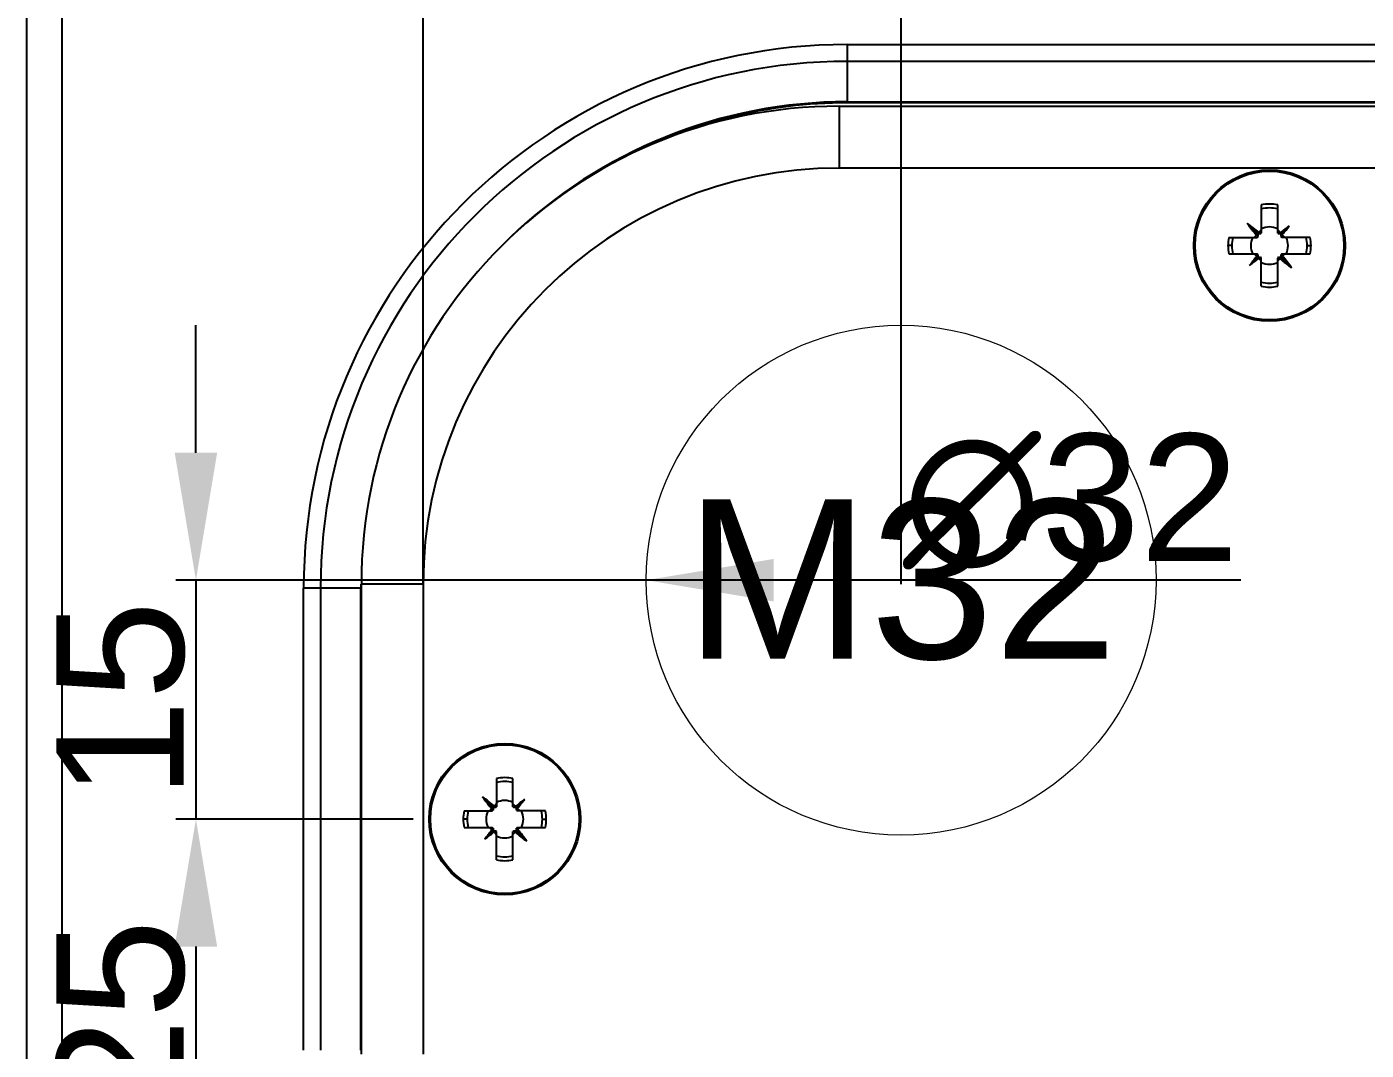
# Model space of a CAD drawing. Header units: millimetres. Extents: x 46697 to 52144, y 25488 to 34806.
# Drawn here: x 51524.8 to 51608.8, y 28268.6 to 28332.8 of the extents above; entities that cross this region are included whole.
import ezdxf

# ---------------------------------------------------------------- set-up
doc = ezdxf.new("R2010")
doc.units = ezdxf.units.MM
doc.layers.add('000-KOTIRANJE', color=254, linetype='Continuous', lineweight=5)
doc.layers.add('000-PI-Oprema', color=30, linetype='Continuous', lineweight=5)
doc.layers.add('000-PI-NO PLOT', color=6, linetype='Continuous', lineweight=5, plot=False)
doc.layers.add('000-PI-ORMAR', color=51, linetype='Continuous')
doc.styles.get("Standard").update_dxf_attribs({"font": 'arial.ttf'})
doc.dimstyles.new('ISO-25-lb', dxfattribs={"dimtxt": 8, "dimasz": 8, "dimexe": 1.25, "dimexo": 0.625, "dimtad": 1, "dimdec": 1, "dimtxsty": 'Standard', "dimcen": 5, "dimadec": 0, "dimazin": 0, "dimtfac": 1, "dimtdec": 1, "dimtmove": 0, "dimatfit": 3, "dimfxl": 1, "dimarcsym": 0})

# ---------------------------------------------------------------- blocks, each defined once
blk = doc.blocks.new('NSYCRN325150_bottom')
at = {"layer": '000-PI-ORMAR'}
for p, q in [((49559.42, 30866.731), (49559.42, 30736.723)), ((49557.22, 30738.073), (49557.22, 30864.531)), ((49608.72, 30845.342), (49608.72, 30841.679)), ((49608.72, 30845.342), (49755.72, 30845.342)), ((49755.72, 30844.282), (49608.72, 30844.282)), ((49608.22, 30841.471), (49608.22, 30837.591)), ((49608.22, 30841.471), (49756.22, 30841.471)), ((49608.72, 30841.75), (49755.72, 30841.75)), ((49755.72, 30841.679), (49608.72, 30841.679)), ((49756.22, 30837.591), (49608.22, 30837.591)), ((49634.705, 30835.271), (49634.705, 30833.5)), ((49635.735, 30833.5), (49635.735, 30835.271)), ((49634.488, 30833.453), (49633.83, 30834.111)), ((49634.403, 30833.538), (49634.398, 30833.382)), ((49634.403, 30833.538), (49634.559, 30833.543)), ((49634.568, 30833.543), (49634.559, 30833.543)), ((49634.705, 30833.68), (49634.568, 30833.543)), ((49634.568, 30833.543), (49634.658, 30833.453)), ((49635.873, 30833.543), (49635.735, 30833.68)), ((49635.873, 30833.543), (49635.782, 30833.453)), ((49635.93, 30833.543), (49635.873, 30833.543)), ((49636.039, 30833.539), (49635.93, 30833.543)), ((49635.952, 30833.453), (49636.465, 30833.966)), ((49636.039, 30833.539), (49636.042, 30833.431)), ((49632.86, 30832.721), (49632.614, 30832.721)), ((49632.67, 30833.236), (49634.441, 30833.236)), ((49634.398, 30833.373), (49634.261, 30833.236)), ((49634.398, 30833.382), (49634.398, 30833.373)), ((49634.398, 30833.373), (49634.488, 30833.283)), ((49634.441, 30833.236), (49634.488, 30833.283)), ((49634.488, 30833.453), (49634.488, 30833.283)), ((49634.658, 30833.453), (49634.488, 30833.453)), ((49634.658, 30833.453), (49634.705, 30833.5)), ((49635.735, 30833.5), (49635.782, 30833.453)), ((49635.952, 30833.453), (49635.782, 30833.453)), ((49635.952, 30833.283), (49635.952, 30833.453)), ((49636.043, 30833.373), (49635.952, 30833.283)), ((49635.952, 30833.283), (49635.999, 30833.236)), ((49637.77, 30833.236), (49635.999, 30833.236)), ((49636.043, 30833.373), (49636.042, 30833.431)), ((49636.18, 30833.236), (49636.043, 30833.373)), ((49637.58, 30832.721), (49637.826, 30832.721)), ((49632.67, 30832.206), (49634.441, 30832.206)), ((49634.488, 30831.989), (49633.975, 30831.476)), ((49634.261, 30832.206), (49634.398, 30832.068)), ((49634.398, 30832.068), (49634.488, 30832.159)), ((49634.398, 30832.011), (49634.398, 30832.068)), ((49634.402, 30831.903), (49634.398, 30832.011)), ((49634.402, 30831.903), (49634.51, 30831.899)), ((49634.488, 30832.159), (49634.441, 30832.206)), ((49634.488, 30832.159), (49634.488, 30831.989)), ((49634.488, 30831.989), (49634.658, 30831.989)), ((49634.568, 30831.899), (49634.51, 30831.899)), ((49634.568, 30831.899), (49634.658, 30831.989)), ((49634.568, 30831.899), (49634.705, 30831.761)), ((49634.705, 30831.942), (49634.658, 30831.989)), ((49634.705, 30830.171), (49634.705, 30831.942)), ((49635.782, 30831.989), (49635.735, 30831.942)), ((49635.735, 30830.171), (49635.735, 30831.942)), ((49635.735, 30831.761), (49635.873, 30831.899)), ((49635.873, 30831.899), (49635.782, 30831.989)), ((49635.782, 30831.989), (49635.952, 30831.989)), ((49635.881, 30831.899), (49635.873, 30831.899)), ((49636.037, 30831.904), (49635.881, 30831.899)), ((49635.999, 30832.206), (49635.952, 30832.159)), ((49635.952, 30831.989), (49635.952, 30832.159)), ((49636.043, 30832.068), (49635.952, 30832.159)), ((49636.61, 30831.331), (49635.952, 30831.989)), ((49635.999, 30832.206), (49637.77, 30832.206)), ((49636.043, 30832.06), (49636.037, 30831.904)), ((49636.043, 30832.068), (49636.18, 30832.206)), ((49636.043, 30832.068), (49636.043, 30832.06)), ((49574.599, 30782.221), (49574.599, 30811.221)), ((49578.191, 30811.221), (49574.599, 30811.221)), ((49575.66, 30811.221), (49575.66, 30782.221)), ((49578.191, 30782.221), (49578.191, 30811.221)), ((49578.22, 30781.971), (49578.22, 30811.471)), ((49582.1, 30811.471), (49578.22, 30811.471)), ((49582.1, 30811.471), (49582.1, 30781.971)), ((49586.705, 30799.271), (49586.705, 30797.5)), ((49587.735, 30797.5), (49587.735, 30799.271)), ((49586.488, 30797.453), (49585.83, 30798.111)), ((49586.398, 30797.373), (49586.261, 30797.236)), ((49586.403, 30797.538), (49586.398, 30797.382)), ((49586.398, 30797.382), (49586.398, 30797.373)), ((49586.398, 30797.373), (49586.488, 30797.283)), ((49586.403, 30797.538), (49586.559, 30797.543)), ((49586.488, 30797.453), (49586.488, 30797.283)), ((49586.658, 30797.453), (49586.488, 30797.453)), ((49586.568, 30797.543), (49586.559, 30797.543)), ((49586.705, 30797.68), (49586.568, 30797.543)), ((49586.568, 30797.543), (49586.658, 30797.453)), ((49586.658, 30797.453), (49586.705, 30797.5)), ((49587.873, 30797.543), (49587.735, 30797.68)), ((49587.735, 30797.5), (49587.782, 30797.453)), ((49587.873, 30797.543), (49587.782, 30797.453)), ((49587.952, 30797.453), (49587.782, 30797.453)), ((49587.93, 30797.543), (49587.873, 30797.543)), ((49588.039, 30797.539), (49587.93, 30797.543)), ((49587.952, 30797.453), (49588.465, 30797.966)), ((49587.952, 30797.283), (49587.952, 30797.453)), ((49588.043, 30797.373), (49587.952, 30797.283)), ((49588.039, 30797.539), (49588.042, 30797.431)), ((49588.043, 30797.373), (49588.042, 30797.431)), ((49588.18, 30797.236), (49588.043, 30797.373)), ((49584.86, 30796.721), (49584.614, 30796.721)), ((49584.67, 30797.236), (49586.441, 30797.236)), ((49586.441, 30797.236), (49586.488, 30797.283)), ((49587.952, 30797.283), (49587.999, 30797.236)), ((49589.77, 30797.236), (49587.999, 30797.236)), ((49589.58, 30796.721), (49589.826, 30796.721)), ((49584.67, 30796.206), (49586.441, 30796.206)), ((49586.488, 30795.989), (49585.975, 30795.476)), ((49586.261, 30796.206), (49586.398, 30796.068)), ((49586.398, 30796.068), (49586.488, 30796.159)), ((49586.398, 30796.011), (49586.398, 30796.068)), ((49586.402, 30795.903), (49586.398, 30796.011)), ((49586.402, 30795.903), (49586.51, 30795.899)), ((49586.488, 30796.159), (49586.441, 30796.206)), ((49586.488, 30796.159), (49586.488, 30795.989)), ((49586.488, 30795.989), (49586.658, 30795.989)), ((49586.568, 30795.899), (49586.51, 30795.899)), ((49586.568, 30795.899), (49586.658, 30795.989)), ((49586.568, 30795.899), (49586.705, 30795.761)), ((49586.705, 30795.942), (49586.658, 30795.989)), ((49586.705, 30794.171), (49586.705, 30795.942)), ((49587.782, 30795.989), (49587.735, 30795.942)), ((49587.735, 30794.171), (49587.735, 30795.942)), ((49587.735, 30795.761), (49587.873, 30795.899)), ((49587.873, 30795.899), (49587.782, 30795.989)), ((49587.782, 30795.989), (49587.952, 30795.989)), ((49587.881, 30795.899), (49587.873, 30795.899)), ((49588.037, 30795.904), (49587.881, 30795.899)), ((49587.999, 30796.206), (49587.952, 30796.159)), ((49587.952, 30795.989), (49587.952, 30796.159)), ((49588.043, 30796.068), (49587.952, 30796.159)), ((49588.61, 30795.331), (49587.952, 30795.989)), ((49587.999, 30796.206), (49589.77, 30796.206)), ((49588.043, 30796.06), (49588.037, 30795.904)), ((49588.043, 30796.068), (49588.18, 30796.206)), ((49588.043, 30796.068), (49588.043, 30796.06))]:
    blk.add_line(p, q, dxfattribs=at)
for centre, radius in [((49635.22, 30832.721), 4.75), ((49635.22, 30832.721), 4.669), ((49587.22, 30796.721), 4.75), ((49587.22, 30796.721), 4.669)]:
    blk.add_circle(centre, radius, dxfattribs=at)
for centre, radius, start, end in [((49608.72, 30811.221), 34.121, 90, 180), ((49608.72, 30811.221), 33.061, 90, 180), ((49608.22, 30811.471), 30, 90, 180), ((49608.72, 30811.221), 30.529, 90, 133.90479), ((49608.72, 30811.221), 30.459, 90, 117.97684), ((49608.22, 30811.471), 26.12, 90, 180), ((49635.22, 30832.933), 2.394, 77.57905, 102.421), ((49635.22, 30832.909), 2.172, 76.28407, 103.71595), ((49626.906, 30824.469), 11.871, 49.85486, 54.31326), ((49643.36, 30840.948), 11.729, 215.65975, 220.17213), ((49635.22, 30832.721), 1.17, 63.88521, 116.11479), ((49643.51, 30824.504), 11.797, 126.66598, 129.97877), ((49626.925, 30841.072), 11.896, 320.03508, 323.32017), ((49635.016, 30832.72), 2.402, 167.59834, 179.98042), ((49635.015, 30832.722), 2.401, 180.01833, 192.40291), ((49635.036, 30832.72), 2.175, 166.29553, 179.98971), ((49635.036, 30832.721), 2.175, 180.0103, 193.70444), ((49635.22, 30832.721), 1.17, 153.88521, 206.11479), ((49635.22, 30832.721), 1.17, 333.88521, 26.11479), ((49635.405, 30832.72), 2.175, 0.01033, 13.70457), ((49635.405, 30832.721), 2.175, 346.2954, 359.98944), ((49635.425, 30832.72), 2.402, 0.01958, 12.40183), ((49635.425, 30832.722), 2.402, 347.59775, 359.98017), ((49643.513, 30824.372), 11.893, 140.0346, 143.32065), ((49626.93, 30840.94), 11.798, 306.66622, 309.97854), ((49643.528, 30840.965), 11.86, 229.85288, 234.31524), ((49627.08, 30824.494), 11.729, 35.65973, 40.17215), ((49635.22, 30832.721), 1.17, 243.88521, 296.11479), ((49635.22, 30832.533), 2.172, 256.286, 283.71399), ((49635.22, 30832.509), 2.394, 257.57682, 282.42318), ((49608.72, 30811.221), 30.529, 179.52607, 180), ((49587.22, 30796.933), 2.394, 77.57905, 102.421), ((49587.22, 30796.909), 2.172, 76.28407, 103.71595), ((49578.906, 30788.469), 11.871, 49.85486, 54.31326), ((49595.36, 30804.948), 11.729, 215.65975, 220.17213), ((49587.22, 30796.721), 1.17, 63.88521, 116.11479), ((49595.51, 30788.504), 11.797, 126.66598, 129.97877), ((49578.925, 30805.072), 11.896, 320.03508, 323.32017), ((49587.016, 30796.72), 2.402, 167.59834, 179.98042), ((49587.015, 30796.722), 2.401, 180.01833, 192.40291), ((49587.036, 30796.72), 2.175, 166.29553, 179.98971), ((49587.036, 30796.721), 2.175, 180.0103, 193.70444), ((49587.22, 30796.721), 1.17, 153.88521, 206.11479), ((49587.22, 30796.721), 1.17, 333.88521, 26.11479), ((49587.405, 30796.72), 2.175, 0.01033, 13.70457), ((49587.405, 30796.721), 2.175, 346.2954, 359.98944), ((49587.425, 30796.72), 2.402, 0.01958, 12.40183), ((49587.425, 30796.722), 2.402, 347.59775, 359.98017), ((49595.513, 30788.372), 11.893, 140.0346, 143.32065), ((49578.93, 30804.94), 11.798, 306.66622, 309.97854), ((49595.528, 30804.965), 11.86, 229.85288, 234.31524), ((49579.08, 30788.494), 11.729, 35.65973, 40.17215), ((49587.22, 30796.721), 1.17, 243.88521, 296.11479), ((49587.22, 30796.533), 2.172, 256.286, 283.71399), ((49587.22, 30796.509), 2.394, 257.57682, 282.42318)]:
    blk.add_arc(centre, radius, start, end, dxfattribs=at)
blk = doc.blocks.new('*D340')
at = {"layer": '000-KOTIRANJE', "color": 0, "linetype": 'Continuous', "lineweight": -2, "ltscale": 0.25, "transparency": 16777216}
for p, q in [((51579.652, 28298.734), (51579.652, 28341.17)), ((51631.652, 28298.734), (51631.652, 28341.17)), ((51587.652, 28339.92), (51623.652, 28339.92))]:
    blk.add_line(p, q, dxfattribs=at)
at = {"layer": '000-KOTIRANJE', "color": 0, "ltscale": 0.25, "transparency": 16777216}
for points in [[(51587.652, 28341.253), (51587.652, 28338.587), (51579.652, 28339.92)], [(51623.652, 28341.253), (51623.652, 28338.587), (51631.652, 28339.92)]]:
    blk.add_solid(points, dxfattribs=at)
at = {"layer": 'Defpoints', "color": 0, "ltscale": 0.25, "transparency": 16777216}
for p in [(51631.652, 28339.92), (51579.652, 28298.109), (51631.652, 28298.109)]:
    blk.add_point(p, dxfattribs=at)
at = {"layer": '000-KOTIRANJE', "color": 0, "ltscale": 0.25, "transparency": 16777216, "insert": (51605.652, 28344.63), "char_height": 8, "attachment_point": 5}
blk.add_mtext('52', dxfattribs=at)
blk = doc.blocks.new('*D339')
at = {"layer": '000-KOTIRANJE', "color": 0, "linetype": 'Continuous', "lineweight": -2, "ltscale": 0.25, "transparency": 16777216}
for p, q in [((51549.654, 28297.853), (51549.654, 28341.17)), ((51579.652, 28297.853), (51579.652, 28341.17)), ((51571.652, 28339.92), (51557.654, 28339.92))]:
    blk.add_line(p, q, dxfattribs=at)
at = {"layer": '000-KOTIRANJE', "color": 0, "ltscale": 0.25, "transparency": 16777216}
for points in [[(51557.654, 28341.253), (51557.654, 28338.587), (51549.654, 28339.92)], [(51571.652, 28341.253), (51571.652, 28338.587), (51579.652, 28339.92)]]:
    blk.add_solid(points, dxfattribs=at)
at = {"layer": 'Defpoints', "color": 0, "ltscale": 0.25, "transparency": 16777216}
for p in [(51549.654, 28339.92), (51549.654, 28297.228), (51579.652, 28297.228)]:
    blk.add_point(p, dxfattribs=at)
at = {"layer": '000-KOTIRANJE', "color": 0, "ltscale": 0.25, "transparency": 16777216, "insert": (51564.653, 28344.632), "char_height": 8, "attachment_point": 5}
blk.add_mtext('30', dxfattribs=at)
blk = doc.blocks.new('*D341')
at = {"layer": '000-KOTIRANJE', "color": 0, "linetype": 'Continuous', "lineweight": -2, "ltscale": 0.25, "transparency": 16777216}
for p, q in [((51535.389, 28306.109), (51535.389, 28314.109)), ((51579.027, 28298.109), (51534.139, 28298.109)), ((51535.389, 28298.109), (51535.389, 28283.109)), ((51549.029, 28283.109), (51534.139, 28283.109)), ((51535.389, 28275.109), (51535.389, 28267.109))]:
    blk.add_line(p, q, dxfattribs=at)
at = {"layer": '000-KOTIRANJE', "color": 0, "ltscale": 0.25, "transparency": 16777216}
for points in [[(51534.055, 28306.109), (51536.722, 28306.109), (51535.389, 28298.109)], [(51534.055, 28275.109), (51536.722, 28275.109), (51535.389, 28283.109)]]:
    blk.add_solid(points, dxfattribs=at)
at = {"layer": 'Defpoints', "color": 0, "ltscale": 0.25, "transparency": 16777216}
for p in [(51579.652, 28298.109), (51535.389, 28283.109), (51549.654, 28283.109)]:
    blk.add_point(p, dxfattribs=at)
at = {"layer": '000-KOTIRANJE', "color": 0, "ltscale": 0.25, "transparency": 16777216, "insert": (51530.679, 28290.609), "char_height": 8, "attachment_point": 5, "rotation": 90}
blk.add_mtext('15', dxfattribs=at)
blk = doc.blocks.new('*D368')
at = {"layer": '000-KOTIRANJE', "color": 0, "linetype": 'Continuous', "lineweight": -2, "ltscale": 0.25, "transparency": 16777216}
for p, q in [((51549.029, 28283.109), (51534.139, 28283.109)), ((51535.389, 28275.109), (51535.389, 28266.109)), ((51564.029, 28258.109), (51534.139, 28258.109))]:
    blk.add_line(p, q, dxfattribs=at)
at = {"layer": '000-KOTIRANJE', "color": 0, "ltscale": 0.25, "transparency": 16777216}
for points in [[(51534.055, 28275.109), (51536.722, 28275.109), (51535.389, 28283.109)], [(51534.055, 28266.109), (51536.722, 28266.109), (51535.389, 28258.109)]]:
    blk.add_solid(points, dxfattribs=at)
at = {"layer": 'Defpoints', "color": 0, "ltscale": 0.25, "transparency": 16777216}
for p in [(51549.654, 28283.109), (51535.389, 28258.109), (51564.654, 28258.109)]:
    blk.add_point(p, dxfattribs=at)
at = {"layer": '000-KOTIRANJE', "color": 0, "ltscale": 0.25, "transparency": 16777216, "insert": (51530.679, 28270.609), "char_height": 8, "attachment_point": 5, "rotation": 90}
blk.add_mtext('25', dxfattribs=at)
blk = doc.blocks.new('*D401')
at = {"layer": '000-KOTIRANJE', "color": 0, "linetype": 'Continuous', "lineweight": -2, "ltscale": 0.25, "transparency": 16777216}
blk.add_line((51600.984, 28298.109), (51571.652, 28298.109), dxfattribs=at)
at = {"layer": '000-KOTIRANJE', "color": 0, "ltscale": 0.25, "transparency": 16777216}
blk.add_solid([(51571.652, 28299.442), (51571.652, 28296.775), (51563.652, 28298.109)], dxfattribs=at)
at = {"layer": 'Defpoints', "color": 0, "ltscale": 0.25, "transparency": 16777216}
for p in [(51563.652, 28298.109), (51595.652, 28298.109)]:
    blk.add_point(p, dxfattribs=at)
at = {"layer": '000-KOTIRANJE', "color": 0, "ltscale": 0.25, "transparency": 16777216, "insert": (51590.318, 28303.042), "char_height": 8, "attachment_point": 5}
blk.add_mtext('∅32', dxfattribs=at)

msp = doc.modelspace()

# ---------------------------------------------------------------- linework, layer by layer
at = {"layer": '000-PI-Oprema', "ltscale": 0.25}
msp.add_circle((51579.652, 28298.109), 16, dxfattribs=at)

# ---------------------------------------------------------------- block references
at = {"layer": '000-PI-ORMAR'}
msp.add_blockref('NSYCRN325150_bottom', (1967.554, -2513.612), dxfattribs=at)

# ---------------------------------------------------------------- texts
at = {"layer": '000-PI-NO PLOT', "ltscale": 0.25, "insert": (51579.652, 28298.109), "char_height": 10, "attachment_point": 5}
msp.add_mtext_dynamic_manual_height_columns('\\pxqc;M32', width=52.42654, gutter_width=12.5, heights=[0], dxfattribs=at)

# ---------------------------------------------------------------- dimensions: what is measured, and where the dimension line sits
at = {"layer": '000-KOTIRANJE', "ltscale": 0.25}
dim = msp.add_linear_dim(base=(51549.654, 28339.92), p1=(51579.652, 28297.228), p2=(51549.654, 28297.228), dimstyle='ISO-25-lb', dxfattribs=at)
dim.commit()
dim.dimension.update_dxf_attribs({"geometry": '*D339', "text_midpoint": (51564.653, 28344.632)})
dim = msp.add_linear_dim(base=(51631.652, 28339.92), p1=(51579.652, 28298.109), p2=(51631.652, 28298.109), dimstyle='ISO-25-lb', dxfattribs=at)
dim.commit()
dim.dimension.update_dxf_attribs({"geometry": '*D340', "text_midpoint": (51605.652, 28339.92), "dimtype": 160})
for base, p1, p2, picture, middle in [((51535.389, 28283.109), (51579.652, 28298.109), (51549.654, 28283.109), '*D341', (51530.679, 28290.609)), ((51535.389, 28258.109), (51549.654, 28283.109), (51564.654, 28258.109), '*D368', (51530.679, 28270.609))]:
    dim = msp.add_linear_dim(base=base, p1=p1, p2=p2, angle=90, dimstyle='ISO-25-lb', dxfattribs=at)
    dim.commit()
    dim.dimension.update_dxf_attribs({"geometry": picture, "text_midpoint": middle})
dim = msp.add_diameter_dim_2p(p1=(51595.652, 28298.109), p2=(51563.652, 28298.109), dimstyle='ISO-25-lb', dxfattribs=at)
dim.commit()
dim.dimension.update_dxf_attribs({"geometry": '*D401', "text_midpoint": (51590.318, 28298.109), "dimtype": 163})

doc.saveas('drawing.dxf')
